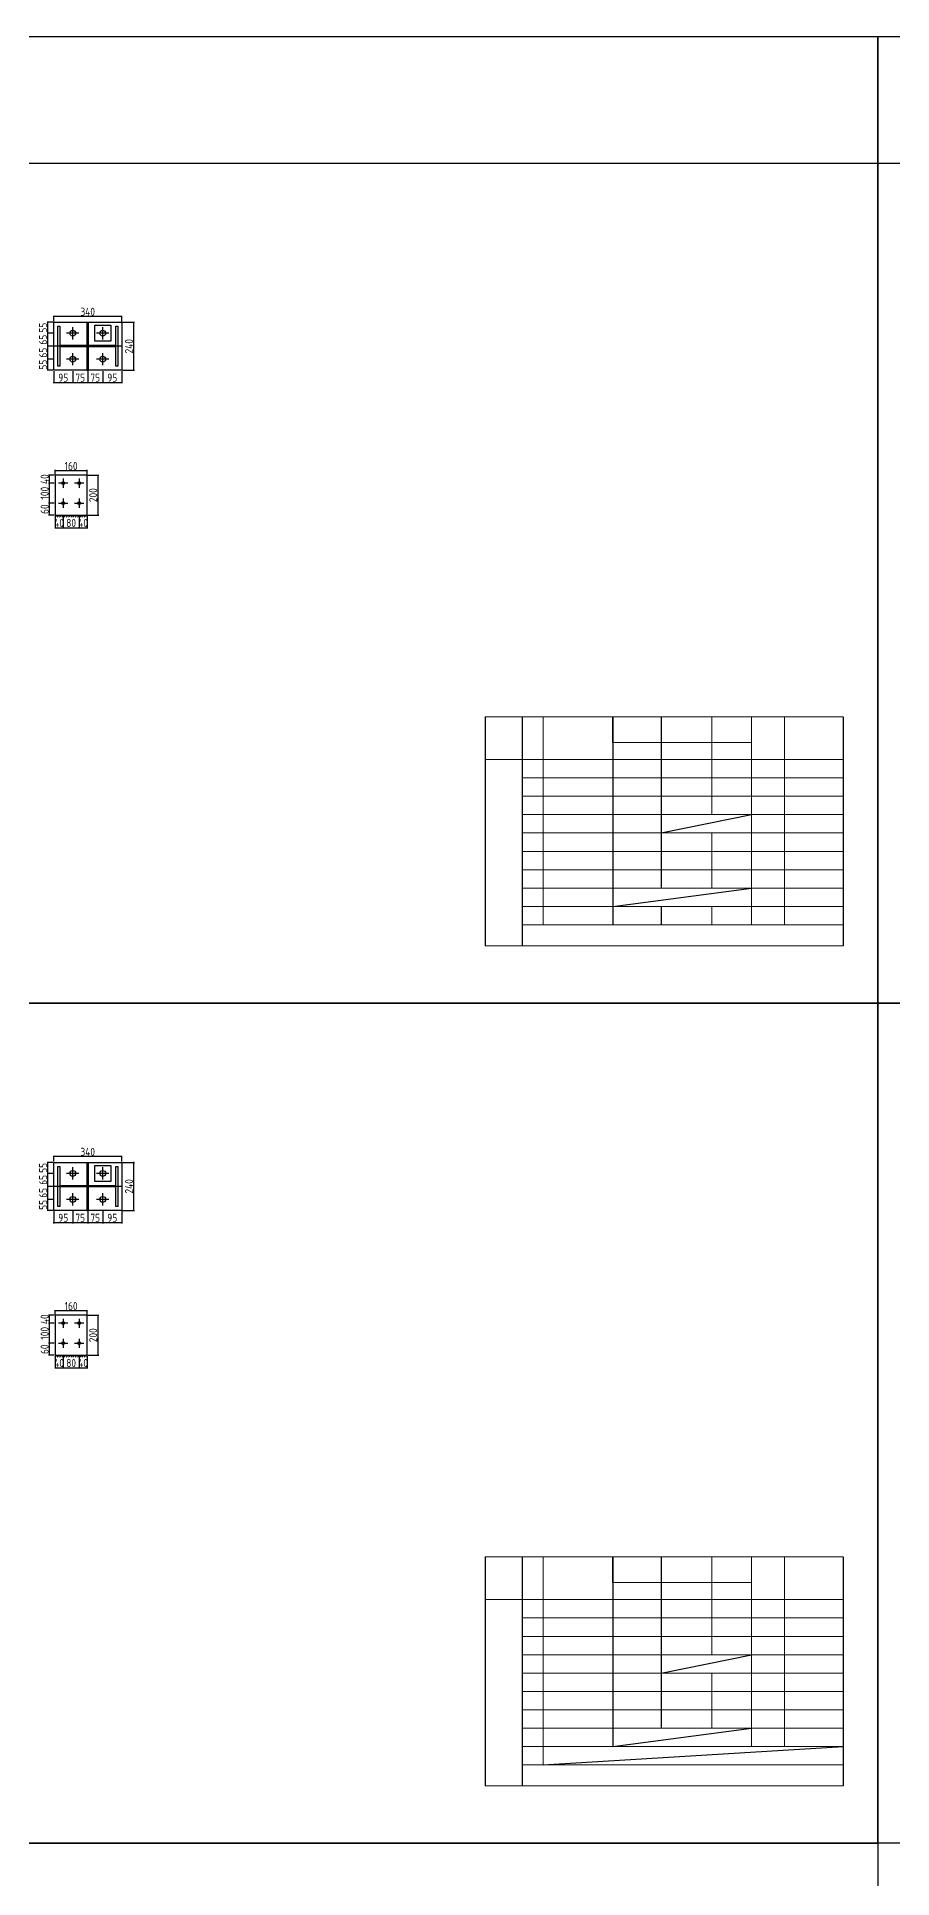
# Model space of a CAD drawing. Extents: x 102162 to 621267, y -39398 to 328893.
# Drawn here: x 363292 to 384674, y 274730 to 320757 of the extents above; entities that cross this region are included whole.
import ezdxf

# ---------------------------------------------------------------- set-up
doc = ezdxf.new("R2010")
doc.units = 0
doc.header["$LTSCALE"] = 1000
doc.header["$MEASUREMENT"] = 0
doc.linetypes.add('DOTE', pattern=[2.42, 2, -0.2, 0.02, -0.2])
doc.layers.add('钢架', color=7, linetype='Continuous', lineweight=25)
doc.styles.get("Standard").update_dxf_attribs({"font": 'gbenor.shx', "bigfont": 'gbcbig.shx'})
doc.dimstyles.get("Standard").update_dxf_attribs({"dimscale": 100, "dimtxt": 3.5, "dimasz": 1, "dimexe": 2.5, "dimexo": 3, "dimgap": 1.5, "dimtad": 1, "dimdec": 0, "dimzin": 0, "dimdsep": 46, "dimtxsty": 'Standard', "dimblk": 'ARCHTICK', "dimcen": 0.09, "dimadec": 0, "dimazin": 0, "dimtfac": 1, "dimtdec": 0, "dimtix": 1, "dimtmove": 2, "dimatfit": 3, "dimfxl": 1, "dimtolj": 1, "dimtzin": 0, "dimarcsym": 0})

# ---------------------------------------------------------------- blocks, each defined once
blk = doc.blocks.new('_ArchTick')
at = {"color": 0, "linetype": 'ByBlock', "const_width": 0.4}
blk.add_lwpolyline([(-0.5, -0.5), (0.5, 0.5)], dxfattribs=at)
blk = doc.blocks.new('*D1211')
at = {"color": 0, "lineweight": -2}
for p, q in [((363694, 312698), (363550, 312698)), ((363570, 312413), (363570, 312708)), ((363694, 312423), (363550, 312423))]:
    blk.add_line(p, q, dxfattribs=at)
at = {"layer": 'Defpoints', "color": 0}
for p in [(363570, 312698), (363714, 312698), (363714, 312423)]:
    blk.add_point(p, dxfattribs=at)
at = {"color": 0, "lineweight": -2, "xscale": 10, "yscale": 10, "zscale": 10}
for p, rotation in [((363570, 312698), 90), ((363570, 312423), 270)]:
    blk.add_blockref('_ArchTick', p, dxfattribs=dict(at, rotation=rotation))
at = {"color": 0, "insert": (363450, 312561), "char_height": 200, "attachment_point": 5, "rotation": 90}
blk.add_mtext('\\A1;55', dxfattribs=at)
blk = doc.blocks.new('*D1227')
at = {"color": 0, "lineweight": -2}
for p, q in [((364554, 312118), (364949, 312118)), ((364564, 312403), (364564, 312098)), ((364939, 312403), (364939, 312098))]:
    blk.add_line(p, q, dxfattribs=at)
at = {"layer": 'Defpoints', "color": 0}
for p in [(364564, 312423), (364939, 312423), (364939, 312118)]:
    blk.add_point(p, dxfattribs=at)
at = {"color": 0, "lineweight": -2, "xscale": 10, "yscale": 10, "zscale": 10, "rotation": 180}
blk.add_blockref('_ArchTick', (364564, 312118), dxfattribs=at)
at = {"color": 0, "lineweight": -2, "xscale": 10, "yscale": 10, "zscale": 10}
blk.add_blockref('_ArchTick', (364939, 312118), dxfattribs=at)
at = {"color": 0, "insert": (364752, 312238), "char_height": 200, "attachment_point": 5}
blk.add_mtext('\\A1;75', dxfattribs=at)
blk = doc.blocks.new('*D1226')
at = {"color": 0, "lineweight": -2}
for p, q in [((363704, 312118), (364199, 312118)), ((363714, 312403), (363714, 312098)), ((364189, 312403), (364189, 312098))]:
    blk.add_line(p, q, dxfattribs=at)
at = {"layer": 'Defpoints', "color": 0}
for p in [(363714, 312423), (364189, 312423), (364189, 312118)]:
    blk.add_point(p, dxfattribs=at)
at = {"color": 0, "lineweight": -2, "xscale": 10, "yscale": 10, "zscale": 10, "rotation": 180}
blk.add_blockref('_ArchTick', (363714, 312118), dxfattribs=at)
at = {"color": 0, "lineweight": -2, "xscale": 10, "yscale": 10, "zscale": 10}
blk.add_blockref('_ArchTick', (364189, 312118), dxfattribs=at)
at = {"color": 0, "insert": (363952, 312238), "char_height": 200, "attachment_point": 5}
blk.add_mtext('\\A1;95', dxfattribs=at)
blk = doc.blocks.new('*D1228')
at = {"color": 0, "lineweight": -2}
for p, q in [((364929, 312118), (365424, 312118)), ((364939, 312403), (364939, 312098)), ((365414, 312403), (365414, 312098))]:
    blk.add_line(p, q, dxfattribs=at)
at = {"layer": 'Defpoints', "color": 0}
for p in [(364939, 312423), (365414, 312423), (365414, 312118)]:
    blk.add_point(p, dxfattribs=at)
at = {"color": 0, "lineweight": -2, "xscale": 10, "yscale": 10, "zscale": 10, "rotation": 180}
blk.add_blockref('_ArchTick', (364939, 312118), dxfattribs=at)
at = {"color": 0, "lineweight": -2, "xscale": 10, "yscale": 10, "zscale": 10}
blk.add_blockref('_ArchTick', (365414, 312118), dxfattribs=at)
at = {"color": 0, "insert": (365177, 312238), "char_height": 200, "attachment_point": 5}
blk.add_mtext('\\A1;95', dxfattribs=at)
blk = doc.blocks.new('*D1229')
at = {"color": 0, "lineweight": -2}
for p, q in [((363694, 313023), (363550, 313023)), ((363570, 312688), (363570, 313033)), ((363694, 312698), (363550, 312698))]:
    blk.add_line(p, q, dxfattribs=at)
at = {"layer": 'Defpoints', "color": 0}
for p in [(363570, 313023), (363714, 313023), (363714, 312698)]:
    blk.add_point(p, dxfattribs=at)
at = {"color": 0, "lineweight": -2, "xscale": 10, "yscale": 10, "zscale": 10}
for p, rotation in [((363570, 313023), 90), ((363570, 312698), 270)]:
    blk.add_blockref('_ArchTick', p, dxfattribs=dict(at, rotation=rotation))
at = {"color": 0, "insert": (363450, 312861), "char_height": 200, "attachment_point": 5, "rotation": 90}
blk.add_mtext('\\A1;65', dxfattribs=at)
blk = doc.blocks.new('*D1230')
at = {"color": 0, "lineweight": -2}
for p, q in [((363694, 313348), (363550, 313348)), ((363694, 313023), (363550, 313023)), ((363570, 313013), (363570, 313358))]:
    blk.add_line(p, q, dxfattribs=at)
at = {"layer": 'Defpoints', "color": 0}
for p in [(363570, 313348), (363714, 313348), (363714, 313023)]:
    blk.add_point(p, dxfattribs=at)
at = {"color": 0, "lineweight": -2, "xscale": 10, "yscale": 10, "zscale": 10}
for p, rotation in [((363570, 313348), 90), ((363570, 313023), 270)]:
    blk.add_blockref('_ArchTick', p, dxfattribs=dict(at, rotation=rotation))
at = {"color": 0, "insert": (363450, 313186), "char_height": 200, "attachment_point": 5, "rotation": 90}
blk.add_mtext('\\A1;65', dxfattribs=at)
blk = doc.blocks.new('*D1231')
at = {"color": 0, "lineweight": -2}
for p, q in [((363694, 313623), (363550, 313623)), ((363570, 313338), (363570, 313633)), ((363694, 313348), (363550, 313348))]:
    blk.add_line(p, q, dxfattribs=at)
at = {"layer": 'Defpoints', "color": 0}
for p in [(363570, 313623), (363714, 313623), (363714, 313348)]:
    blk.add_point(p, dxfattribs=at)
at = {"color": 0, "lineweight": -2, "xscale": 10, "yscale": 10, "zscale": 10}
for p, rotation in [((363570, 313623), 90), ((363570, 313348), 270)]:
    blk.add_blockref('_ArchTick', p, dxfattribs=dict(at, rotation=rotation))
at = {"color": 0, "insert": (363450, 313486), "char_height": 200, "attachment_point": 5, "rotation": 90}
blk.add_mtext('\\A1;55', dxfattribs=at)
blk = doc.blocks.new('*D1233')
at = {"color": 0, "lineweight": -2}
for p, q in [((365434, 313623), (365737, 313623)), ((365717, 312413), (365717, 313633)), ((365434, 312423), (365737, 312423))]:
    blk.add_line(p, q, dxfattribs=at)
at = {"layer": 'Defpoints', "color": 0}
for p in [(365414, 313623), (365717, 313623), (365414, 312423)]:
    blk.add_point(p, dxfattribs=at)
at = {"color": 0, "lineweight": -2, "xscale": 10, "yscale": 10, "zscale": 10}
for p, rotation in [((365717, 313623), 90), ((365717, 312423), 270)]:
    blk.add_blockref('_ArchTick', p, dxfattribs=dict(at, rotation=rotation))
at = {"color": 0, "insert": (365597, 313023), "char_height": 200, "attachment_point": 5, "rotation": 90}
blk.add_mtext('\\A1;240', dxfattribs=at)
blk = doc.blocks.new('*D1232')
at = {"color": 0, "lineweight": -2}
for p, q in [((365424, 313766), (363704, 313766)), ((363714, 313643), (363714, 313786)), ((365414, 313643), (365414, 313786))]:
    blk.add_line(p, q, dxfattribs=at)
at = {"layer": 'Defpoints', "color": 0}
for p in [(363714, 313766), (363714, 313623), (365414, 313623)]:
    blk.add_point(p, dxfattribs=at)
at = {"color": 0, "lineweight": -2, "xscale": 10, "yscale": 10, "zscale": 10, "rotation": 180}
blk.add_blockref('_ArchTick', (363714, 313766), dxfattribs=at)
at = {"color": 0, "lineweight": -2, "xscale": 10, "yscale": 10, "zscale": 10}
blk.add_blockref('_ArchTick', (365414, 313766), dxfattribs=at)
at = {"color": 0, "insert": (364564, 313886), "char_height": 200, "attachment_point": 5}
blk.add_mtext('\\A1;340', dxfattribs=at)
blk = doc.blocks.new('*D1212')
at = {"color": 0, "lineweight": -2}
for p, q in [((364179, 312118), (364574, 312118)), ((364189, 312403), (364189, 312098)), ((364564, 312403), (364564, 312098))]:
    blk.add_line(p, q, dxfattribs=at)
at = {"layer": 'Defpoints', "color": 0}
for p in [(364189, 312423), (364564, 312423), (364564, 312118)]:
    blk.add_point(p, dxfattribs=at)
at = {"color": 0, "lineweight": -2, "xscale": 10, "yscale": 10, "zscale": 10, "rotation": 180}
blk.add_blockref('_ArchTick', (364189, 312118), dxfattribs=at)
at = {"color": 0, "lineweight": -2, "xscale": 10, "yscale": 10, "zscale": 10}
blk.add_blockref('_ArchTick', (364564, 312118), dxfattribs=at)
at = {"color": 0, "insert": (364377, 312238), "char_height": 200, "attachment_point": 5}
blk.add_mtext('\\A1;75', dxfattribs=at)
blk = doc.blocks.new('*D1217')
at = {"color": 0, "lineweight": -2}
for p, q in [((363749, 308487), (363739, 308487)), ((363749, 308781), (363749, 308467)), ((363749, 308487), (363949, 308487)), ((363949, 308781), (363949, 308467)), ((363949, 308487), (363959, 308487))]:
    blk.add_line(p, q, dxfattribs=at)
at = {"layer": 'Defpoints', "color": 0}
for p in [(363749, 308801), (363949, 308801), (363949, 308487)]:
    blk.add_point(p, dxfattribs=at)
at = {"color": 0, "lineweight": -2, "xscale": 10, "yscale": 10, "zscale": 10}
blk.add_blockref('_ArchTick', (363749, 308487), dxfattribs=at)
at = {"color": 0, "lineweight": -2, "xscale": 10, "yscale": 10, "zscale": 10, "rotation": 180}
blk.add_blockref('_ArchTick', (363949, 308487), dxfattribs=at)
at = {"color": 0, "insert": (363849, 308607), "char_height": 200, "attachment_point": 5}
blk.add_mtext('\\A1;40', dxfattribs=at)
blk = doc.blocks.new('*D1208')
at = {"color": 0, "lineweight": -2}
for p, q in [((363939, 308487), (364359, 308487)), ((363949, 308781), (363949, 308467)), ((364349, 308781), (364349, 308467))]:
    blk.add_line(p, q, dxfattribs=at)
at = {"layer": 'Defpoints', "color": 0}
for p in [(363949, 308801), (364349, 308801), (364349, 308487)]:
    blk.add_point(p, dxfattribs=at)
at = {"color": 0, "lineweight": -2, "xscale": 10, "yscale": 10, "zscale": 10, "rotation": 180}
blk.add_blockref('_ArchTick', (363949, 308487), dxfattribs=at)
at = {"color": 0, "lineweight": -2, "xscale": 10, "yscale": 10, "zscale": 10}
blk.add_blockref('_ArchTick', (364349, 308487), dxfattribs=at)
at = {"color": 0, "insert": (364149, 308607), "char_height": 200, "attachment_point": 5}
blk.add_mtext('\\A1;80', dxfattribs=at)
blk = doc.blocks.new('*D1218')
at = {"color": 0, "lineweight": -2}
for p, q in [((364349, 308487), (364339, 308487)), ((364349, 308781), (364349, 308467)), ((364349, 308487), (364549, 308487)), ((364549, 308781), (364549, 308467)), ((364549, 308487), (364559, 308487))]:
    blk.add_line(p, q, dxfattribs=at)
at = {"layer": 'Defpoints', "color": 0}
for p in [(364349, 308801), (364549, 308801), (364549, 308487)]:
    blk.add_point(p, dxfattribs=at)
at = {"color": 0, "lineweight": -2, "xscale": 10, "yscale": 10, "zscale": 10}
blk.add_blockref('_ArchTick', (364349, 308487), dxfattribs=at)
at = {"color": 0, "lineweight": -2, "xscale": 10, "yscale": 10, "zscale": 10, "rotation": 180}
blk.add_blockref('_ArchTick', (364549, 308487), dxfattribs=at)
at = {"color": 0, "insert": (364449, 308607), "char_height": 200, "attachment_point": 5}
blk.add_mtext('\\A1;40', dxfattribs=at)
blk = doc.blocks.new('*D1209')
at = {"color": 0, "lineweight": -2}
for p, q in [((363729, 309101), (363588, 309101)), ((363608, 308791), (363608, 309111)), ((363729, 308801), (363588, 308801))]:
    blk.add_line(p, q, dxfattribs=at)
at = {"layer": 'Defpoints', "color": 0}
for p in [(363608, 309101), (363749, 309101), (363749, 308801)]:
    blk.add_point(p, dxfattribs=at)
at = {"color": 0, "lineweight": -2, "xscale": 10, "yscale": 10, "zscale": 10}
for p, rotation in [((363608, 309101), 90), ((363608, 308801), 270)]:
    blk.add_blockref('_ArchTick', p, dxfattribs=dict(at, rotation=rotation))
at = {"color": 0, "insert": (363488, 308951), "char_height": 200, "attachment_point": 5, "rotation": 90}
blk.add_mtext('\\A1;60', dxfattribs=at)
blk = doc.blocks.new('*D1219')
at = {"color": 0, "lineweight": -2}
for p, q in [((363729, 309601), (363588, 309601)), ((363608, 309091), (363608, 309611)), ((363729, 309101), (363588, 309101))]:
    blk.add_line(p, q, dxfattribs=at)
at = {"layer": 'Defpoints', "color": 0}
for p in [(363608, 309601), (363749, 309601), (363749, 309101)]:
    blk.add_point(p, dxfattribs=at)
at = {"color": 0, "lineweight": -2, "xscale": 10, "yscale": 10, "zscale": 10}
for p, rotation in [((363608, 309601), 90), ((363608, 309101), 270)]:
    blk.add_blockref('_ArchTick', p, dxfattribs=dict(at, rotation=rotation))
at = {"color": 0, "insert": (363488, 309351), "char_height": 200, "attachment_point": 5, "rotation": 90}
blk.add_mtext('\\A1;100', dxfattribs=at)
blk = doc.blocks.new('*D1220')
at = {"color": 0, "lineweight": -2}
for p, q in [((363729, 309801), (363588, 309801)), ((363608, 309801), (363608, 309811)), ((363608, 309601), (363608, 309801)), ((363729, 309601), (363588, 309601)), ((363608, 309601), (363608, 309591))]:
    blk.add_line(p, q, dxfattribs=at)
at = {"layer": 'Defpoints', "color": 0}
for p in [(363608, 309801), (363749, 309801), (363749, 309601)]:
    blk.add_point(p, dxfattribs=at)
at = {"color": 0, "lineweight": -2, "xscale": 10, "yscale": 10, "zscale": 10}
for p, rotation in [((363608, 309801), 270), ((363608, 309601), 90)]:
    blk.add_blockref('_ArchTick', p, dxfattribs=dict(at, rotation=rotation))
at = {"color": 0, "insert": (363488, 309701), "char_height": 200, "attachment_point": 5, "rotation": 90}
blk.add_mtext('\\A1;40', dxfattribs=at)
blk = doc.blocks.new('*D1221')
at = {"color": 0, "lineweight": -2}
for p, q in [((364559, 309910), (363739, 309910)), ((363749, 309821), (363749, 309930)), ((364549, 309821), (364549, 309930))]:
    blk.add_line(p, q, dxfattribs=at)
at = {"layer": 'Defpoints', "color": 0}
for p in [(363749, 309910), (363749, 309801), (364549, 309801)]:
    blk.add_point(p, dxfattribs=at)
at = {"color": 0, "lineweight": -2, "xscale": 10, "yscale": 10, "zscale": 10, "rotation": 180}
blk.add_blockref('_ArchTick', (363749, 309910), dxfattribs=at)
at = {"color": 0, "lineweight": -2, "xscale": 10, "yscale": 10, "zscale": 10}
blk.add_blockref('_ArchTick', (364549, 309910), dxfattribs=at)
at = {"color": 0, "insert": (364149, 310030), "char_height": 200, "attachment_point": 5}
blk.add_mtext('\\A1;160', dxfattribs=at)
blk = doc.blocks.new('*D1210')
at = {"color": 0, "lineweight": -2}
for p, q in [((364569, 309801), (364841, 309801)), ((364821, 309811), (364821, 308791)), ((364569, 308801), (364841, 308801))]:
    blk.add_line(p, q, dxfattribs=at)
at = {"layer": 'Defpoints', "color": 0}
for p in [(364549, 309801), (364549, 308801), (364821, 308801)]:
    blk.add_point(p, dxfattribs=at)
at = {"color": 0, "lineweight": -2, "xscale": 10, "yscale": 10, "zscale": 10}
for p, rotation in [((364821, 309801), 90), ((364821, 308801), 270)]:
    blk.add_blockref('_ArchTick', p, dxfattribs=dict(at, rotation=rotation))
at = {"color": 0, "insert": (364701, 309301), "char_height": 200, "attachment_point": 5, "rotation": 90}
blk.add_mtext('\\A1;200', dxfattribs=at)
blk = doc.blocks.new('*D1251')
at = {"color": 0, "lineweight": -2}
for p, q in [((364564, 291403), (364564, 291098)), ((364939, 291403), (364939, 291098)), ((364554, 291118), (364949, 291118))]:
    blk.add_line(p, q, dxfattribs=at)
at = {"layer": 'Defpoints', "color": 0}
for p in [(364564, 291423), (364939, 291423), (364939, 291118)]:
    blk.add_point(p, dxfattribs=at)
at = {"color": 0, "lineweight": -2, "xscale": 10, "yscale": 10, "zscale": 10, "rotation": 180}
blk.add_blockref('_ArchTick', (364564, 291118), dxfattribs=at)
at = {"color": 0, "lineweight": -2, "xscale": 10, "yscale": 10, "zscale": 10}
blk.add_blockref('_ArchTick', (364939, 291118), dxfattribs=at)
at = {"color": 0, "insert": (364752, 291238), "char_height": 200, "attachment_point": 5}
blk.add_mtext('\\A1;75', dxfattribs=at)
blk = doc.blocks.new('*D1252')
at = {"color": 0, "lineweight": -2}
for p, q in [((363714, 291403), (363714, 291098)), ((364189, 291403), (364189, 291098)), ((363704, 291118), (364199, 291118))]:
    blk.add_line(p, q, dxfattribs=at)
at = {"layer": 'Defpoints', "color": 0}
for p in [(363714, 291423), (364189, 291423), (364189, 291118)]:
    blk.add_point(p, dxfattribs=at)
at = {"color": 0, "lineweight": -2, "xscale": 10, "yscale": 10, "zscale": 10, "rotation": 180}
blk.add_blockref('_ArchTick', (363714, 291118), dxfattribs=at)
at = {"color": 0, "lineweight": -2, "xscale": 10, "yscale": 10, "zscale": 10}
blk.add_blockref('_ArchTick', (364189, 291118), dxfattribs=at)
at = {"color": 0, "insert": (363952, 291238), "char_height": 200, "attachment_point": 5}
blk.add_mtext('\\A1;95', dxfattribs=at)
blk = doc.blocks.new('*D1244')
at = {"color": 0, "lineweight": -2}
for p, q in [((363694, 291698), (363550, 291698)), ((363694, 291423), (363550, 291423)), ((363570, 291413), (363570, 291708))]:
    blk.add_line(p, q, dxfattribs=at)
at = {"layer": 'Defpoints', "color": 0}
for p in [(363570, 291698), (363714, 291698), (363714, 291423)]:
    blk.add_point(p, dxfattribs=at)
at = {"color": 0, "lineweight": -2, "xscale": 10, "yscale": 10, "zscale": 10}
for p, rotation in [((363570, 291698), 90), ((363570, 291423), 270)]:
    blk.add_blockref('_ArchTick', p, dxfattribs=dict(at, rotation=rotation))
at = {"color": 0, "insert": (363450, 291561), "char_height": 200, "attachment_point": 5, "rotation": 90}
blk.add_mtext('\\A1;55', dxfattribs=at)
blk = doc.blocks.new('*D1253')
at = {"color": 0, "lineweight": -2}
for p, q in [((364939, 291403), (364939, 291098)), ((365414, 291403), (365414, 291098)), ((364929, 291118), (365424, 291118))]:
    blk.add_line(p, q, dxfattribs=at)
at = {"layer": 'Defpoints', "color": 0}
for p in [(364939, 291423), (365414, 291423), (365414, 291118)]:
    blk.add_point(p, dxfattribs=at)
at = {"color": 0, "lineweight": -2, "xscale": 10, "yscale": 10, "zscale": 10, "rotation": 180}
blk.add_blockref('_ArchTick', (364939, 291118), dxfattribs=at)
at = {"color": 0, "lineweight": -2, "xscale": 10, "yscale": 10, "zscale": 10}
blk.add_blockref('_ArchTick', (365414, 291118), dxfattribs=at)
at = {"color": 0, "insert": (365177, 291238), "char_height": 200, "attachment_point": 5}
blk.add_mtext('\\A1;95', dxfattribs=at)
blk = doc.blocks.new('*D1254')
at = {"color": 0, "lineweight": -2}
for p, q in [((363694, 292023), (363550, 292023)), ((363570, 291688), (363570, 292033)), ((363694, 291698), (363550, 291698))]:
    blk.add_line(p, q, dxfattribs=at)
at = {"layer": 'Defpoints', "color": 0}
for p in [(363570, 292023), (363714, 292023), (363714, 291698)]:
    blk.add_point(p, dxfattribs=at)
at = {"color": 0, "lineweight": -2, "xscale": 10, "yscale": 10, "zscale": 10}
for p, rotation in [((363570, 292023), 90), ((363570, 291698), 270)]:
    blk.add_blockref('_ArchTick', p, dxfattribs=dict(at, rotation=rotation))
at = {"color": 0, "insert": (363450, 291861), "char_height": 200, "attachment_point": 5, "rotation": 90}
blk.add_mtext('\\A1;65', dxfattribs=at)
blk = doc.blocks.new('*D1255')
at = {"color": 0, "lineweight": -2}
for p, q in [((363694, 292348), (363550, 292348)), ((363570, 292013), (363570, 292358)), ((363694, 292023), (363550, 292023))]:
    blk.add_line(p, q, dxfattribs=at)
at = {"layer": 'Defpoints', "color": 0}
for p in [(363570, 292348), (363714, 292348), (363714, 292023)]:
    blk.add_point(p, dxfattribs=at)
at = {"color": 0, "lineweight": -2, "xscale": 10, "yscale": 10, "zscale": 10}
for p, rotation in [((363570, 292348), 90), ((363570, 292023), 270)]:
    blk.add_blockref('_ArchTick', p, dxfattribs=dict(at, rotation=rotation))
at = {"color": 0, "insert": (363450, 292186), "char_height": 200, "attachment_point": 5, "rotation": 90}
blk.add_mtext('\\A1;65', dxfattribs=at)
blk = doc.blocks.new('*D1256')
at = {"color": 0, "lineweight": -2}
for p, q in [((363694, 292623), (363550, 292623)), ((363694, 292348), (363550, 292348)), ((363570, 292338), (363570, 292633))]:
    blk.add_line(p, q, dxfattribs=at)
at = {"layer": 'Defpoints', "color": 0}
for p in [(363570, 292623), (363714, 292623), (363714, 292348)]:
    blk.add_point(p, dxfattribs=at)
at = {"color": 0, "lineweight": -2, "xscale": 10, "yscale": 10, "zscale": 10}
for p, rotation in [((363570, 292623), 90), ((363570, 292348), 270)]:
    blk.add_blockref('_ArchTick', p, dxfattribs=dict(at, rotation=rotation))
at = {"color": 0, "insert": (363450, 292486), "char_height": 200, "attachment_point": 5, "rotation": 90}
blk.add_mtext('\\A1;55', dxfattribs=at)
blk = doc.blocks.new('*D1257')
at = {"color": 0, "lineweight": -2}
for p, q in [((365434, 292623), (365737, 292623)), ((365717, 291413), (365717, 292633)), ((365434, 291423), (365737, 291423))]:
    blk.add_line(p, q, dxfattribs=at)
at = {"layer": 'Defpoints', "color": 0}
for p in [(365414, 292623), (365717, 292623), (365414, 291423)]:
    blk.add_point(p, dxfattribs=at)
at = {"color": 0, "lineweight": -2, "xscale": 10, "yscale": 10, "zscale": 10}
for p, rotation in [((365717, 292623), 90), ((365717, 291423), 270)]:
    blk.add_blockref('_ArchTick', p, dxfattribs=dict(at, rotation=rotation))
at = {"color": 0, "insert": (365597, 292023), "char_height": 200, "attachment_point": 5, "rotation": 90}
blk.add_mtext('\\A1;240', dxfattribs=at)
blk = doc.blocks.new('*D1258')
at = {"color": 0, "lineweight": -2}
for p, q in [((365424, 292766), (363704, 292766)), ((363714, 292643), (363714, 292786)), ((365414, 292643), (365414, 292786))]:
    blk.add_line(p, q, dxfattribs=at)
at = {"layer": 'Defpoints', "color": 0}
for p in [(363714, 292766), (363714, 292623), (365414, 292623)]:
    blk.add_point(p, dxfattribs=at)
at = {"color": 0, "lineweight": -2, "xscale": 10, "yscale": 10, "zscale": 10, "rotation": 180}
blk.add_blockref('_ArchTick', (363714, 292766), dxfattribs=at)
at = {"color": 0, "lineweight": -2, "xscale": 10, "yscale": 10, "zscale": 10}
blk.add_blockref('_ArchTick', (365414, 292766), dxfattribs=at)
at = {"color": 0, "insert": (364564, 292886), "char_height": 200, "attachment_point": 5}
blk.add_mtext('\\A1;340', dxfattribs=at)
blk = doc.blocks.new('*D1245')
at = {"color": 0, "lineweight": -2}
for p, q in [((364189, 291403), (364189, 291098)), ((364564, 291403), (364564, 291098)), ((364179, 291118), (364574, 291118))]:
    blk.add_line(p, q, dxfattribs=at)
at = {"layer": 'Defpoints', "color": 0}
for p in [(364189, 291423), (364564, 291423), (364564, 291118)]:
    blk.add_point(p, dxfattribs=at)
at = {"color": 0, "lineweight": -2, "xscale": 10, "yscale": 10, "zscale": 10, "rotation": 180}
blk.add_blockref('_ArchTick', (364189, 291118), dxfattribs=at)
at = {"color": 0, "lineweight": -2, "xscale": 10, "yscale": 10, "zscale": 10}
blk.add_blockref('_ArchTick', (364564, 291118), dxfattribs=at)
at = {"color": 0, "insert": (364377, 291238), "char_height": 200, "attachment_point": 5}
blk.add_mtext('\\A1;75', dxfattribs=at)
blk = doc.blocks.new('*D1259')
at = {"color": 0, "lineweight": -2}
for p, q in [((363749, 287781), (363749, 287467)), ((363949, 287781), (363949, 287467)), ((363749, 287487), (363739, 287487)), ((363749, 287487), (363949, 287487)), ((363949, 287487), (363959, 287487))]:
    blk.add_line(p, q, dxfattribs=at)
at = {"layer": 'Defpoints', "color": 0}
for p in [(363749, 287801), (363949, 287801), (363949, 287487)]:
    blk.add_point(p, dxfattribs=at)
at = {"color": 0, "lineweight": -2, "xscale": 10, "yscale": 10, "zscale": 10}
blk.add_blockref('_ArchTick', (363749, 287487), dxfattribs=at)
at = {"color": 0, "lineweight": -2, "xscale": 10, "yscale": 10, "zscale": 10, "rotation": 180}
blk.add_blockref('_ArchTick', (363949, 287487), dxfattribs=at)
at = {"color": 0, "insert": (363849, 287607), "char_height": 200, "attachment_point": 5}
blk.add_mtext('\\A1;40', dxfattribs=at)
blk = doc.blocks.new('*D1246')
at = {"color": 0, "lineweight": -2}
for p, q in [((363949, 287781), (363949, 287467)), ((364349, 287781), (364349, 287467)), ((363939, 287487), (364359, 287487))]:
    blk.add_line(p, q, dxfattribs=at)
at = {"layer": 'Defpoints', "color": 0}
for p in [(363949, 287801), (364349, 287801), (364349, 287487)]:
    blk.add_point(p, dxfattribs=at)
at = {"color": 0, "lineweight": -2, "xscale": 10, "yscale": 10, "zscale": 10, "rotation": 180}
blk.add_blockref('_ArchTick', (363949, 287487), dxfattribs=at)
at = {"color": 0, "lineweight": -2, "xscale": 10, "yscale": 10, "zscale": 10}
blk.add_blockref('_ArchTick', (364349, 287487), dxfattribs=at)
at = {"color": 0, "insert": (364149, 287607), "char_height": 200, "attachment_point": 5}
blk.add_mtext('\\A1;80', dxfattribs=at)
blk = doc.blocks.new('*D1260')
at = {"color": 0, "lineweight": -2}
for p, q in [((364349, 287781), (364349, 287467)), ((364549, 287781), (364549, 287467)), ((364349, 287487), (364339, 287487)), ((364349, 287487), (364549, 287487)), ((364549, 287487), (364559, 287487))]:
    blk.add_line(p, q, dxfattribs=at)
at = {"layer": 'Defpoints', "color": 0}
for p in [(364349, 287801), (364549, 287801), (364549, 287487)]:
    blk.add_point(p, dxfattribs=at)
at = {"color": 0, "lineweight": -2, "xscale": 10, "yscale": 10, "zscale": 10}
blk.add_blockref('_ArchTick', (364349, 287487), dxfattribs=at)
at = {"color": 0, "lineweight": -2, "xscale": 10, "yscale": 10, "zscale": 10, "rotation": 180}
blk.add_blockref('_ArchTick', (364549, 287487), dxfattribs=at)
at = {"color": 0, "insert": (364449, 287607), "char_height": 200, "attachment_point": 5}
blk.add_mtext('\\A1;40', dxfattribs=at)
blk = doc.blocks.new('*D1247')
at = {"color": 0, "lineweight": -2}
for p, q in [((363729, 288101), (363588, 288101)), ((363729, 287801), (363588, 287801)), ((363608, 287791), (363608, 288111))]:
    blk.add_line(p, q, dxfattribs=at)
at = {"layer": 'Defpoints', "color": 0}
for p in [(363608, 288101), (363749, 288101), (363749, 287801)]:
    blk.add_point(p, dxfattribs=at)
at = {"color": 0, "lineweight": -2, "xscale": 10, "yscale": 10, "zscale": 10}
for p, rotation in [((363608, 288101), 90), ((363608, 287801), 270)]:
    blk.add_blockref('_ArchTick', p, dxfattribs=dict(at, rotation=rotation))
at = {"color": 0, "insert": (363488, 287951), "char_height": 200, "attachment_point": 5, "rotation": 90}
blk.add_mtext('\\A1;60', dxfattribs=at)
blk = doc.blocks.new('*D1261')
at = {"color": 0, "lineweight": -2}
for p, q in [((363729, 288601), (363588, 288601)), ((363608, 288091), (363608, 288611)), ((363729, 288101), (363588, 288101))]:
    blk.add_line(p, q, dxfattribs=at)
at = {"layer": 'Defpoints', "color": 0}
for p in [(363608, 288601), (363749, 288601), (363749, 288101)]:
    blk.add_point(p, dxfattribs=at)
at = {"color": 0, "lineweight": -2, "xscale": 10, "yscale": 10, "zscale": 10}
for p, rotation in [((363608, 288601), 90), ((363608, 288101), 270)]:
    blk.add_blockref('_ArchTick', p, dxfattribs=dict(at, rotation=rotation))
at = {"color": 0, "insert": (363488, 288351), "char_height": 200, "attachment_point": 5, "rotation": 90}
blk.add_mtext('\\A1;100', dxfattribs=at)
blk = doc.blocks.new('*D1262')
at = {"color": 0, "lineweight": -2}
for p, q in [((363729, 288801), (363588, 288801)), ((363729, 288601), (363588, 288601)), ((363608, 288801), (363608, 288811)), ((363608, 288601), (363608, 288801)), ((363608, 288601), (363608, 288591))]:
    blk.add_line(p, q, dxfattribs=at)
at = {"layer": 'Defpoints', "color": 0}
for p in [(363608, 288801), (363749, 288801), (363749, 288601)]:
    blk.add_point(p, dxfattribs=at)
at = {"color": 0, "lineweight": -2, "xscale": 10, "yscale": 10, "zscale": 10}
for p, rotation in [((363608, 288801), 270), ((363608, 288601), 90)]:
    blk.add_blockref('_ArchTick', p, dxfattribs=dict(at, rotation=rotation))
at = {"color": 0, "insert": (363488, 288701), "char_height": 200, "attachment_point": 5, "rotation": 90}
blk.add_mtext('\\A1;40', dxfattribs=at)
blk = doc.blocks.new('*D1263')
at = {"color": 0, "lineweight": -2}
for p, q in [((364559, 288910), (363739, 288910)), ((363749, 288821), (363749, 288930)), ((364549, 288821), (364549, 288930))]:
    blk.add_line(p, q, dxfattribs=at)
at = {"layer": 'Defpoints', "color": 0}
for p in [(363749, 288910), (363749, 288801), (364549, 288801)]:
    blk.add_point(p, dxfattribs=at)
at = {"color": 0, "lineweight": -2, "xscale": 10, "yscale": 10, "zscale": 10, "rotation": 180}
blk.add_blockref('_ArchTick', (363749, 288910), dxfattribs=at)
at = {"color": 0, "lineweight": -2, "xscale": 10, "yscale": 10, "zscale": 10}
blk.add_blockref('_ArchTick', (364549, 288910), dxfattribs=at)
at = {"color": 0, "insert": (364149, 289030), "char_height": 200, "attachment_point": 5}
blk.add_mtext('\\A1;160', dxfattribs=at)
blk = doc.blocks.new('*D1248')
at = {"color": 0, "lineweight": -2}
for p, q in [((364569, 288801), (364841, 288801)), ((364821, 288811), (364821, 287791)), ((364569, 287801), (364841, 287801))]:
    blk.add_line(p, q, dxfattribs=at)
at = {"layer": 'Defpoints', "color": 0}
for p in [(364549, 288801), (364549, 287801), (364821, 287801)]:
    blk.add_point(p, dxfattribs=at)
at = {"color": 0, "lineweight": -2, "xscale": 10, "yscale": 10, "zscale": 10}
for p, rotation in [((364821, 288801), 90), ((364821, 287801), 270)]:
    blk.add_blockref('_ArchTick', p, dxfattribs=dict(at, rotation=rotation))
at = {"color": 0, "insert": (364701, 288301), "char_height": 200, "attachment_point": 5, "rotation": 90}
blk.add_mtext('\\A1;200', dxfattribs=at)

msp = doc.modelspace()

# ---------------------------------------------------------------- hatches: boundary and pattern name
h = msp.add_hatch()
h.set_pattern_fill('ANSI31', color=2, scale=25, style=0)
h.set_pattern_definition([(45, (-842712.95, -179455.803), (-28.0633004, 28.0633004), [])])
h.paths.add_polyline_path([(364548.9, 308800.7), (364523.2, 308800.7), (364548.9, 308767.4)], flags=17)
h.paths.add_polyline_path([(364523.2, 308800.7), (363748.9, 308800.7), (363748.9, 308750.7), (364548.9, 308750.7), (364548.9, 308767.4)])
h = msp.add_hatch()
h.set_pattern_fill('ANSI31', color=2, scale=25, style=0)
h.set_pattern_definition([(45, (-842712.95, -200455.803), (-28.0633004, 28.0633004), [])])
h.paths.add_polyline_path([(364548.9, 287800.7), (364523.2, 287800.7), (364548.9, 287767.4)], flags=17)
h.paths.add_polyline_path([(364523.2, 287800.7), (363748.9, 287800.7), (363748.9, 287750.7), (364548.9, 287750.7), (364548.9, 287767.4)])

# ---------------------------------------------------------------- linework, layer by layer
at = {"color": 2}
for p, q in [((363714.4, 313623.2), (365414.4, 313623.2)), ((363714.4, 312423.2), (363714.4, 313623.2)), ((364189.4, 313195.7), (364189.4, 313500.7)), ((364544.4, 313623.2), (364544.4, 313038.2)), ((364584.4, 313038.2), (364584.4, 313623.2)), ((364739.4, 313347.5), (364739.4, 313547.5)), ((364739.4, 313547.5), (365139.4, 313547.5)), ((364939.4, 313195.7), (364939.4, 313500.7)), ((364939.4, 313195.7), (364939.4, 313500.7)), ((364939.4, 313195.7), (364939.4, 313500.7)), ((365139.4, 313547.5), (365139.4, 313147.5)), ((365414.4, 313623.2), (365414.4, 312423.2)), ((364341.9, 313348.2), (364036.9, 313348.2)), ((364544.4, 313008.2), (364544.4, 312423.2)), ((364584.4, 312423.2), (364584.4, 313008.2)), ((364739.4, 313147.5), (364739.4, 313348.2)), ((365139.4, 313147.5), (364739.4, 313147.5)), ((365091.9, 313348.2), (364786.9, 313348.2)), ((365091.9, 313348.2), (364786.9, 313348.2)), ((365091.9, 313348.2), (364786.9, 313348.2)), ((364341.9, 312698.4), (364036.9, 312698.4)), ((364341.9, 312698.4), (364036.9, 312698.4)), ((364189.4, 312545.9), (364189.4, 312850.9)), ((364189.4, 312545.9), (364189.4, 312850.9)), ((365091.9, 312698.6), (364786.9, 312698.6)), ((365091.9, 312698.6), (364786.9, 312698.6)), ((364939.4, 312546.1), (364939.4, 312851.1)), ((364939.4, 312546.1), (364939.4, 312851.1)), ((364939.4, 312545.9), (364939.4, 312850.9)), ((365414.4, 312423.2), (363714.4, 312423.2)), ((363748.9, 309800.7), (363748.9, 308800.7)), ((364548.9, 309800.7), (363748.9, 309800.7)), ((364548.9, 308800.7), (364548.9, 309800.7)), ((364063.9, 309600.7), (363833.9, 309600.7)), ((363948.9, 309715.7), (363948.9, 309485.7)), ((364463.9, 309600.7), (364233.9, 309600.7)), ((364348.9, 309715.7), (364348.9, 309485.7)), ((363833.9, 309100.7), (364063.9, 309100.7)), ((363948.9, 309215.7), (363948.9, 308985.7)), ((364233.9, 309100.7), (364463.9, 309100.7)), ((364348.9, 309215.7), (364348.9, 308985.7)), ((363748.9, 308800.7), (364548.9, 308800.7)), ((363714.4, 292623.2), (365414.4, 292623.2)), ((363714.4, 291423.2), (363714.4, 292623.2)), ((364341.9, 292348.2), (364036.9, 292348.2)), ((364189.4, 292195.7), (364189.4, 292500.7)), ((364544.4, 292623.2), (364544.4, 292038.2)), ((364584.4, 292038.2), (364584.4, 292623.2)), ((364739.4, 292347.5), (364739.4, 292547.5)), ((364739.4, 292547.5), (365139.4, 292547.5)), ((364739.4, 292147.5), (364739.4, 292348.2)), ((365091.9, 292348.2), (364786.9, 292348.2)), ((365091.9, 292348.2), (364786.9, 292348.2)), ((365091.9, 292348.2), (364786.9, 292348.2)), ((364939.4, 292195.7), (364939.4, 292500.7)), ((364939.4, 292195.7), (364939.4, 292500.7)), ((364939.4, 292195.7), (364939.4, 292500.7)), ((365139.4, 292547.5), (365139.4, 292147.5)), ((365414.4, 292623.2), (365414.4, 291423.2)), ((364189.4, 291545.9), (364189.4, 291850.9)), ((364189.4, 291545.9), (364189.4, 291850.9)), ((364544.4, 292008.2), (364544.4, 291423.2)), ((364584.4, 291423.2), (364584.4, 292008.2)), ((365139.4, 292147.5), (364739.4, 292147.5)), ((364939.4, 291546.1), (364939.4, 291851.1)), ((364939.4, 291546.1), (364939.4, 291851.1)), ((364939.4, 291545.9), (364939.4, 291850.9)), ((365414.4, 291423.2), (363714.4, 291423.2)), ((364341.9, 291698.4), (364036.9, 291698.4)), ((364341.9, 291698.4), (364036.9, 291698.4)), ((365091.9, 291698.6), (364786.9, 291698.6)), ((365091.9, 291698.6), (364786.9, 291698.6)), ((363748.9, 288800.7), (363748.9, 287800.7)), ((364548.9, 288800.7), (363748.9, 288800.7)), ((364063.9, 288600.7), (363833.9, 288600.7)), ((363948.9, 288715.7), (363948.9, 288485.7)), ((364463.9, 288600.7), (364233.9, 288600.7)), ((364348.9, 288715.7), (364348.9, 288485.7)), ((364548.9, 287800.7), (364548.9, 288800.7)), ((363948.9, 288215.7), (363948.9, 287985.7)), ((364348.9, 288215.7), (364348.9, 287985.7)), ((363748.9, 287800.7), (364548.9, 287800.7)), ((363833.9, 288100.7), (364063.9, 288100.7)), ((364233.9, 288100.7), (364463.9, 288100.7))]:
    msp.add_line(p, q, dxfattribs=at)
at = {"color": 4}
for p, q in [((363814.4, 313023.2), (363814.4, 313523.2)), ((363814.4, 313523.2), (363864.4, 313523.2)), ((363864.4, 313523.2), (363864.4, 312523.2)), ((365264.4, 312523.2), (365264.4, 313523.2)), ((365264.4, 313523.2), (365314.4, 313523.2)), ((365314.4, 313523.2), (365314.4, 313023.2)), ((363814.4, 312523.2), (363814.4, 313023.2)), ((364564.4, 313008.2), (364544.4, 313008.2)), ((365314.4, 313023.2), (365314.4, 312523.2)), ((363864.4, 312523.2), (363814.4, 312523.2)), ((364544.4, 312423.2), (364584.4, 312423.2)), ((365314.4, 312523.2), (365264.4, 312523.2)), ((363814.4, 292023.2), (363814.4, 292523.2)), ((363814.4, 292523.2), (363864.4, 292523.2)), ((363864.4, 292523.2), (363864.4, 291523.2)), ((365264.4, 291523.2), (365264.4, 292523.2)), ((365264.4, 292523.2), (365314.4, 292523.2)), ((365314.4, 292523.2), (365314.4, 292023.2)), ((363814.4, 291523.2), (363814.4, 292023.2)), ((364564.4, 292008.2), (364544.4, 292008.2)), ((365314.4, 292023.2), (365314.4, 291523.2)), ((363864.4, 291523.2), (363814.4, 291523.2)), ((364544.4, 291423.2), (364584.4, 291423.2)), ((365314.4, 291523.2), (365264.4, 291523.2))]:
    msp.add_line(p, q, dxfattribs=at)
at = {"color": 1}
for p, q in [((364564.4, 312423.2), (364564.4, 313623.2)), ((374497.2, 303760.6), (374497.2, 298038.3)), ((375428.9, 298038.3), (375428.9, 303760.6)), ((364564.4, 291423.2), (364564.4, 292623.2)), ((374497.2, 282760.6), (374497.2, 277038.3)), ((375428.9, 277038.3), (375428.9, 282760.6))]:
    msp.add_line(p, q, dxfattribs=at)
at = {"color": 1, "linetype": 'DOTE'}
for p, q in [((365414.4, 313023.2), (363714.4, 313023.2)), ((365414.4, 292023.2), (363714.4, 292023.2))]:
    msp.add_line(p, q, dxfattribs=at)
at = {"color": 4, "linetype": 'DOTE'}
for p, q in [((365264.4, 313038.2), (363864.4, 313038.2)), ((365264.4, 313008.2), (363864.4, 313008.2)), ((365264.4, 292038.2), (363864.4, 292038.2)), ((365264.4, 292008.2), (363864.4, 292008.2))]:
    msp.add_line(p, q, dxfattribs=at)
for p, q in [((377688.3, 303121.8), (377688.3, 303760.6)), ((377688.3, 303760.6), (377688.3, 298561.2)), ((378895.9, 303760.6), (378895.9, 299479.3)), ((378895.9, 303760.6), (378895.9, 299479.3)), ((383452.7, 303760.6), (383452.7, 298038.3)), ((378895.9, 300856.5), (381154, 301315.5)), ((377688.3, 299020.3), (381154, 299479.3)), ((378895.9, 299020.3), (378895.9, 298561.2)), ((378895.9, 299020.3), (378895.9, 298561.2)), ((377688.3, 282121.8), (377688.3, 282760.6)), ((377688.3, 282760.6), (377688.3, 278020.3)), ((378895.9, 282760.6), (378895.9, 278479.3)), ((378895.9, 282760.6), (378895.9, 278479.3)), ((383452.7, 282760.6), (383452.7, 277038.3)), ((378895.9, 279856.5), (381154, 280315.5)), ((377688.3, 278020.3), (381154, 278479.3)), ((375949, 277561.2), (383452.7, 278020.3))]:
    msp.add_line(p, q)
for points in [[(354611.7, 317601.7), (384311.7, 317601.7), (384311.7, 320757.4), (354611.7, 320757.4)], [(384311.7, 317601.7), (414011.7, 317601.7), (414011.7, 320757.4), (384311.7, 320757.4)], [(354611.7, 317601.7), (384311.7, 317601.7), (384311.7, 296601.7), (354611.7, 296601.7)], [(384311.7, 317601.7), (414011.7, 317601.7), (414011.7, 296601.7), (384311.7, 296601.7)], [(354611.7, 296601.7), (384311.7, 296601.7), (384311.7, 275601.7), (354611.7, 275601.7)], [(384311.7, 296601.7), (414011.7, 296601.7), (414011.7, 275601.7), (384311.7, 275601.7)], [(354611.7, 275601.7), (384311.7, 275601.7), (384311.7, 254601.7), (354611.7, 254601.7)]]:
    msp.add_lwpolyline(points, close=True)
at = {"color": 2}
for centre, radius in [((364189.4, 313348.2), 72.5), ((364939.4, 313348.2), 72.5), ((364189.4, 312698.2), 72.5), ((364939.4, 312698.4), 72.5), ((363948.9, 309600.7), 35), ((364348.9, 309600.7), 35), ((363948.9, 309100.7), 35), ((364348.9, 309100.7), 35), ((364189.4, 292348.2), 72.5), ((364939.4, 292348.2), 72.5), ((364189.4, 291698.2), 72.5), ((364939.4, 291698.4), 72.5), ((363948.9, 288600.7), 35), ((364348.9, 288600.7), 35), ((363948.9, 288100.7), 35), ((364348.9, 288100.7), 35)]:
    msp.add_circle(centre, radius, dxfattribs=at)
at = {"layer": '钢架', "lineweight": 13}
for p, q in [((374497.2, 303760.6), (383452.7, 303760.6)), ((375949, 303760.6), (375949, 298561.2)), ((380164, 303760.6), (380164, 301315.5)), ((381154, 303760.6), (381154, 298561.2)), ((381979.3, 303760.6), (381979.3, 298561.2)), ((377688.3, 303121.8), (381154, 303121.8)), ((374497.2, 302692.6), (383452.7, 302692.6)), ((375428.9, 302233.6), (383452.7, 302233.6)), ((375428.9, 301774.5), (383452.7, 301774.5)), ((375428.9, 301315.5), (383452.7, 301315.5)), ((375428.9, 301315.5), (383452.7, 301315.5)), ((375428.9, 300856.5), (383452.7, 300856.5)), ((380164, 300856.5), (380164, 300397.4)), ((375428.9, 300397.4), (383452.7, 300397.4)), ((380164, 300397.4), (380164, 299479.3)), ((375428.9, 299938.4), (383452.7, 299938.4)), ((375428.9, 299479.3), (383452.7, 299479.3)), ((375428.9, 299020.3), (383452.7, 299020.3)), ((380164, 299020.3), (380164, 298561.2)), ((375428.9, 298561.2), (383452.7, 298561.2)), ((374497.2, 298038.3), (383452.7, 298038.3)), ((374497.2, 282760.6), (383452.7, 282760.6)), ((375949, 282760.6), (375949, 277561.2)), ((380164, 282760.6), (380164, 280315.5)), ((381154, 282760.6), (381154, 278020.3)), ((381979.3, 282760.6), (381979.3, 278020.3)), ((374497.2, 281692.6), (383452.7, 281692.6)), ((377688.3, 282121.8), (381154, 282121.8)), ((375428.9, 281233.6), (383452.7, 281233.6)), ((375428.9, 280774.5), (383452.7, 280774.5)), ((375428.9, 280315.5), (383452.7, 280315.5)), ((375428.9, 280315.5), (383452.7, 280315.5)), ((375428.9, 279856.5), (383452.7, 279856.5)), ((380164, 279856.5), (380164, 279397.4)), ((375428.9, 279397.4), (383452.7, 279397.4)), ((380164, 279397.4), (380164, 278479.3)), ((375428.9, 278938.4), (383452.7, 278938.4)), ((375428.9, 278479.3), (383452.7, 278479.3)), ((375428.9, 278020.3), (383452.7, 278020.3)), ((375428.9, 277561.2), (383452.7, 277561.2)), ((374497.2, 277038.3), (383452.7, 277038.3))]:
    msp.add_line(p, q, dxfattribs=at)

# ---------------------------------------------------------------- dimensions: what is measured, and where the dimension line sits
at = {"color": 4}
for p1, p2, distance, picture, middle in [((365414.4, 313623.2), (363714.4, 313623.2), -142.9, '*D1232', (364564.4, 313886.1)), ((365414.4, 312423.2), (365414.4, 313623.2), -302.5, '*D1233', (365596.9, 313023.2)), ((364548.9, 309800.7), (363748.9, 309800.7), -109, '*D1221', (364148.9, 310029.7)), ((364548.9, 309800.7), (364548.9, 308800.7), 272, '*D1210', (364700.9, 309300.7)), ((365414.4, 292623.2), (363714.4, 292623.2), -142.9, '*D1258', (364564.4, 292886.1)), ((365414.4, 291423.2), (365414.4, 292623.2), -302.5, '*D1257', (365596.9, 292023.2)), ((364548.9, 288800.7), (363748.9, 288800.7), -109, '*D1263', (364148.9, 289029.7)), ((364548.9, 288800.7), (364548.9, 287800.7), 272, '*D1248', (364700.9, 288300.7))]:
    dim = msp.add_aligned_dim(p1=p1, p2=p2, distance=distance, dimstyle='Standard', override={"dimtxt": 2, "dimasz": 0.1, "dimexe": 0.2, "dimexo": 0.2, "dimgap": 0.2, "dimlfac": 0.2, "dimdle": 0.1}, dxfattribs=at)
    dim.commit()
    dim.dimension.update_dxf_attribs({"geometry": picture, "text_midpoint": middle})
for base, p1, p2, picture, middle in [((363569.9, 313623.2), (363714.4, 313348.2), (363714.4, 313623.2), '*D1231', (363449.9, 313485.7)), ((363569.9, 313348.2), (363714.4, 313023.2), (363714.4, 313348.2), '*D1230', (363449.9, 313185.7)), ((363569.9, 313023.2), (363714.4, 312698.2), (363714.4, 313023.2), '*D1229', (363449.9, 312860.7)), ((363569.9, 312698.2), (363714.4, 312423.2), (363714.4, 312698.2), '*D1211', (363449.9, 312560.7)), ((363608.5, 309800.7), (363748.9, 309600.7), (363748.9, 309800.7), '*D1220', (363488.5, 309700.7)), ((363608.5, 309600.7), (363748.9, 309100.7), (363748.9, 309600.7), '*D1219', (363488.5, 309350.7)), ((363608.5, 309100.7), (363748.9, 308800.7), (363748.9, 309100.7), '*D1209', (363488.5, 308950.7)), ((363569.9, 292623.2), (363714.4, 292348.2), (363714.4, 292623.2), '*D1256', (363449.9, 292485.7)), ((363569.9, 292348.2), (363714.4, 292023.2), (363714.4, 292348.2), '*D1255', (363449.9, 292185.7)), ((363569.9, 292023.2), (363714.4, 291698.2), (363714.4, 292023.2), '*D1254', (363449.9, 291860.7)), ((363569.9, 291698.2), (363714.4, 291423.2), (363714.4, 291698.2), '*D1244', (363449.9, 291560.7)), ((363608.5, 288800.7), (363748.9, 288600.7), (363748.9, 288800.7), '*D1262', (363488.5, 288700.7)), ((363608.5, 288600.7), (363748.9, 288100.7), (363748.9, 288600.7), '*D1261', (363488.5, 288350.7)), ((363608.5, 288100.7), (363748.9, 287800.7), (363748.9, 288100.7), '*D1247', (363488.5, 287950.7))]:
    dim = msp.add_linear_dim(base=base, p1=p1, p2=p2, angle=90, dimstyle='Standard', override={"dimtxt": 2, "dimasz": 0.1, "dimexe": 0.2, "dimexo": 0.2, "dimgap": 0.2, "dimlfac": 0.2, "dimdle": 0.1}, dxfattribs=at)
    dim.commit()
    dim.dimension.update_dxf_attribs({"geometry": picture, "text_midpoint": middle})
for base, p1, p2, picture, middle in [((364189.4, 312118.3), (363714.4, 312423.2), (364189.4, 312423.2), '*D1226', (363951.9, 312238.3)), ((364564.4, 312118.3), (364189.4, 312423.2), (364564.4, 312423.2), '*D1212', (364376.9, 312238.3)), ((364939.4, 312118.3), (364564.4, 312423.2), (364939.4, 312423.2), '*D1227', (364751.9, 312238.3)), ((365414.4, 312118.3), (364939.4, 312423.2), (365414.4, 312423.2), '*D1228', (365176.9, 312238.3)), ((363948.9, 308487.1), (363748.9, 308800.7), (363948.9, 308800.7), '*D1217', (363848.9, 308607.1)), ((364348.9, 308487.1), (363948.9, 308800.7), (364348.9, 308800.7), '*D1208', (364148.9, 308607.1)), ((364548.9, 308487.1), (364348.9, 308800.7), (364548.9, 308800.7), '*D1218', (364448.9, 308607.1)), ((364189.4, 291118.3), (363714.4, 291423.2), (364189.4, 291423.2), '*D1252', (363951.9, 291238.3)), ((364564.4, 291118.3), (364189.4, 291423.2), (364564.4, 291423.2), '*D1245', (364376.9, 291238.3)), ((364939.4, 291118.3), (364564.4, 291423.2), (364939.4, 291423.2), '*D1251', (364751.9, 291238.3)), ((365414.4, 291118.3), (364939.4, 291423.2), (365414.4, 291423.2), '*D1253', (365176.9, 291238.3)), ((363948.9, 287487.1), (363748.9, 287800.7), (363948.9, 287800.7), '*D1259', (363848.9, 287607.1)), ((364348.9, 287487.1), (363948.9, 287800.7), (364348.9, 287800.7), '*D1246', (364148.9, 287607.1)), ((364548.9, 287487.1), (364348.9, 287800.7), (364548.9, 287800.7), '*D1260', (364448.9, 287607.1))]:
    dim = msp.add_linear_dim(base=base, p1=p1, p2=p2, dimstyle='Standard', override={"dimtxt": 2, "dimasz": 0.1, "dimexe": 0.2, "dimexo": 0.2, "dimgap": 0.2, "dimlfac": 0.2, "dimdle": 0.1}, dxfattribs=at)
    dim.commit()
    dim.dimension.update_dxf_attribs({"geometry": picture, "text_midpoint": middle})

doc.saveas('drawing.dxf')
